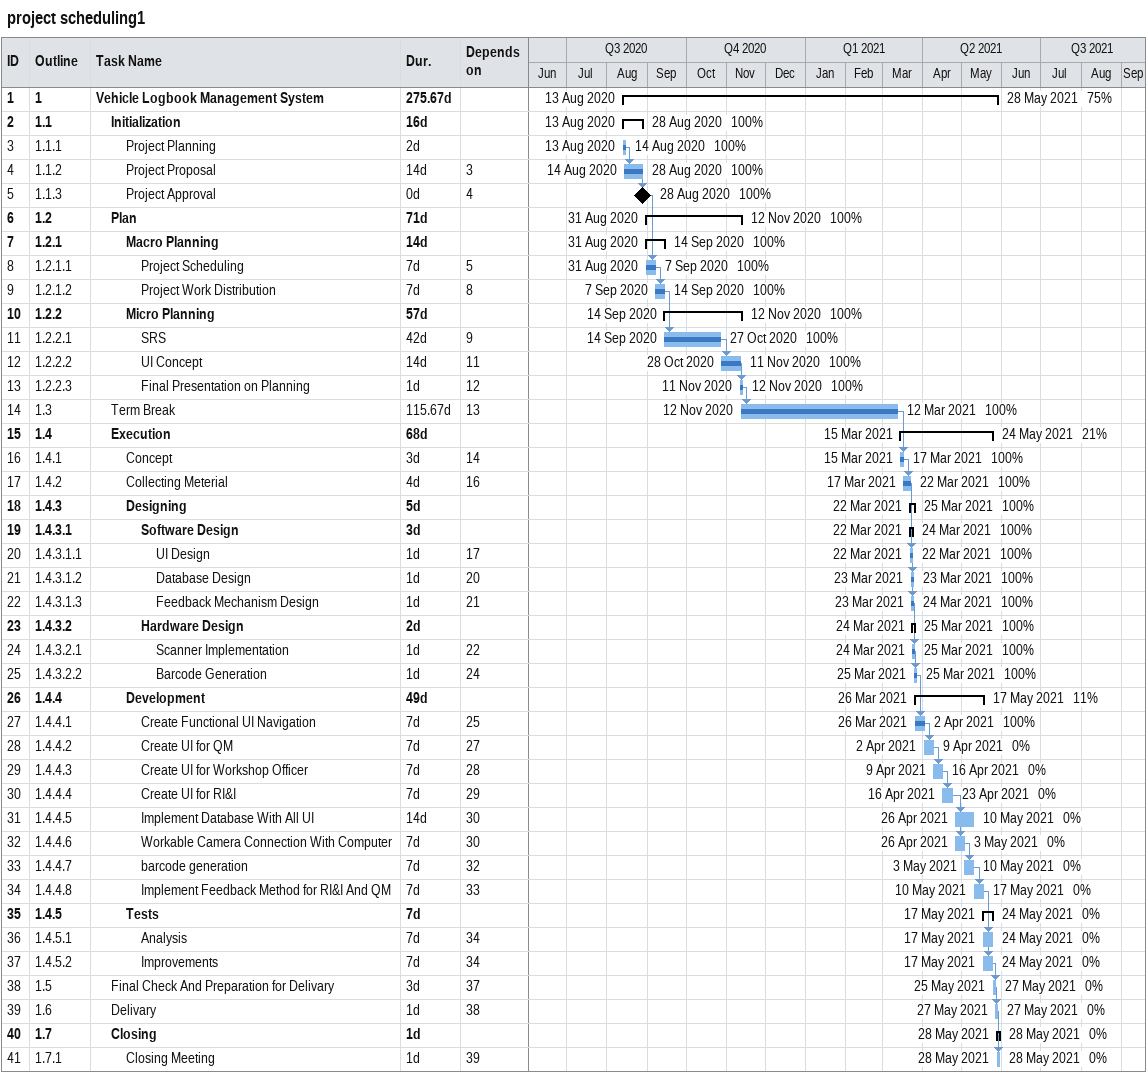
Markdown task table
project scheduling1

| ID | WBS | Task | Duration | Start | Finish | Predecessors | % complete |
|---|---|---|---|---|---|---|---|
| 1 | 1 | **Vehicle Logbook Management System** | 275.67d | 2020-08-13 | 2021-05-28 |  | 75 |
| 2 | 1.1 | **Initialization** | 16d | 2020-08-13 | 2020-08-28 |  | 100 |
| 3 | 1.1.1 | Project Planning | 2d | 2020-08-13 | 2020-08-14 |  | 100 |
| 4 | 1.1.2 | Project Proposal | 14d | 2020-08-14 | 2020-08-28 | 3 | 100 |
| 5 | 1.1.3 | Project Approval | 0d | 2020-08-28 | 2020-08-28 | 4 | 100 |
| 6 | 1.2 | **Plan** | 71d | 2020-08-31 | 2020-11-12 |  | 100 |
| 7 | 1.2.1 | **Macro Planning** | 14d | 2020-08-31 | 2020-09-14 |  | 100 |
| 8 | 1.2.1.1 | Project Scheduling | 7d | 2020-08-31 | 2020-09-07 | 5 | 100 |
| 9 | 1.2.1.2 | Project Work Distribution | 7d | 2020-09-07 | 2020-09-14 | 8 | 100 |
| 10 | 1.2.2 | **Micro Planning** | 57d | 2020-09-14 | 2020-11-12 |  | 100 |
| 11 | 1.2.2.1 | SRS | 42d | 2020-09-14 | 2020-10-27 | 9 | 100 |
| 12 | 1.2.2.2 | UI Concept | 14d | 2020-10-28 | 2020-11-11 | 11 | 100 |
| 13 | 1.2.2.3 | Final Presentation on Planning | 1d | 2020-11-11 | 2020-11-12 | 12 | 100 |
| 14 | 1.3 | Term Break | 115.67d | 2020-11-12 | 2021-03-12 | 13 | 100 |
| 15 | 1.4 | **Execution** | 68d | 2021-03-15 | 2021-05-24 |  | 21 |
| 16 | 1.4.1 | Concept | 3d | 2021-03-15 | 2021-03-17 | 14 | 100 |
| 17 | 1.4.2 | Collecting Meterial | 4d | 2021-03-17 | 2021-03-22 | 16 | 100 |
| 18 | 1.4.3 | **Designing** | 5d | 2021-03-22 | 2021-03-25 |  | 100 |
| 19 | 1.4.3.1 | **Software Design** | 3d | 2021-03-22 | 2021-03-24 |  | 100 |
| 20 | 1.4.3.1.1 | UI Design | 1d | 2021-03-22 | 2021-03-22 | 17 | 100 |
| 21 | 1.4.3.1.2 | Database Design | 1d | 2021-03-23 | 2021-03-23 | 20 | 100 |
| 22 | 1.4.3.1.3 | Feedback Mechanism Design | 1d | 2021-03-23 | 2021-03-24 | 21 | 100 |
| 23 | 1.4.3.2 | **Hardware Design** | 2d | 2021-03-24 | 2021-03-25 |  | 100 |
| 24 | 1.4.3.2.1 | Scanner Implementation | 1d | 2021-03-24 | 2021-03-25 | 22 | 100 |
| 25 | 1.4.3.2.2 | Barcode Generation | 1d | 2021-03-25 | 2021-03-25 | 24 | 100 |
| 26 | 1.4.4 | **Development** | 49d | 2021-03-26 | 2021-05-17 |  | 11 |
| 27 | 1.4.4.1 | Create Functional UI Navigation | 7d | 2021-03-26 | 2021-04-02 | 25 | 100 |
| 28 | 1.4.4.2 | Create UI for QM | 7d | 2021-04-02 | 2021-04-09 | 27 | 0 |
| 29 | 1.4.4.3 | Create UI for Workshop Officer | 7d | 2021-04-09 | 2021-04-16 | 28 | 0 |
| 30 | 1.4.4.4 | Create UI for RI&I | 7d | 2021-04-16 | 2021-04-23 | 29 | 0 |
| 31 | 1.4.4.5 | Implement Database With All UI | 14d | 2021-04-26 | 2021-05-10 | 30 | 0 |
| 32 | 1.4.4.6 | Workable Camera Connection With Computer | 7d | 2021-04-26 | 2021-05-03 | 30 | 0 |
| 33 | 1.4.4.7 | barcode generation | 7d | 2021-05-03 | 2021-05-10 | 32 | 0 |
| 34 | 1.4.4.8 | Implement Feedback Method for RI&I And QM | 7d | 2021-05-10 | 2021-05-17 | 33 | 0 |
| 35 | 1.4.5 | **Tests** | 7d | 2021-05-17 | 2021-05-24 |  | 0 |
| 36 | 1.4.5.1 | Analysis | 7d | 2021-05-17 | 2021-05-24 | 34 | 0 |
| 37 | 1.4.5.2 | Improvements | 7d | 2021-05-17 | 2021-05-24 | 34 | 0 |
| 38 | 1.5 | Final Check And Preparation for Delivary | 3d | 2021-05-25 | 2021-05-27 | 37 | 0 |
| 39 | 1.6 | Delivary | 1d | 2021-05-27 | 2021-05-27 | 38 | 0 |
| 40 | 1.7 | **Closing** | 1d | 2021-05-28 | 2021-05-28 |  | 0 |
| 41 | 1.7.1 | Closing Meeting | 1d | 2021-05-28 | 2021-05-28 | 39 | 0 |
